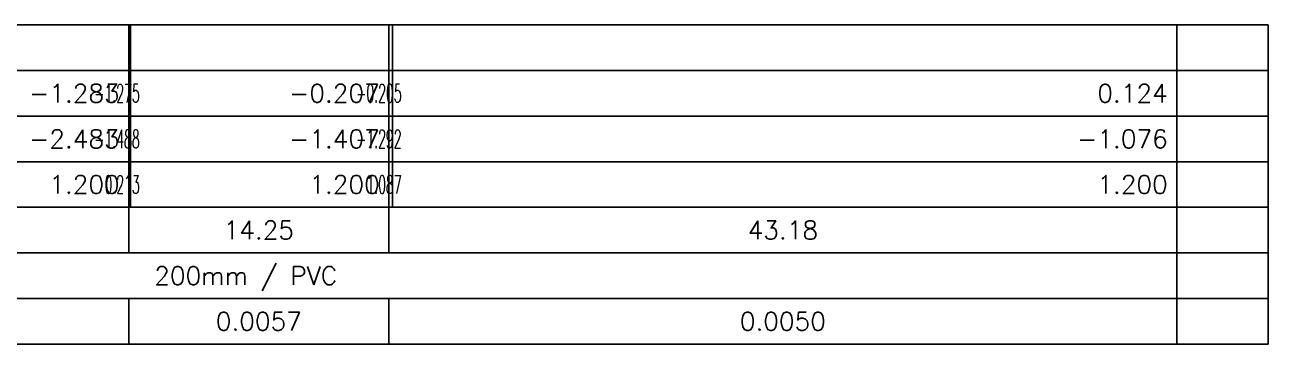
# Model space of a CAD drawing. Extents: x -44 to 14114764, y -20 to 289527804.
# Drawn here: x 359106.3 to 359174.4, y 7353562.6 to 7353580.1 of the extents above; entities that cross this region are included whole.
import ezdxf
from ezdxf.enums import TextEntityAlignment as Align

# ---------------------------------------------------------------- set-up
doc = ezdxf.new("R2010")
doc.units = 0
doc.layers.add('PS_PERFIL_COTA_LIN', color=7, linetype='Continuous')
doc.layers.add('PS_PERFIL_COTA_TXT', color=5, linetype='Continuous')
doc.styles.add('ROMANS', font='ROMANS.shx', dxfattribs={"height": 2})

msp = doc.modelspace()

# ---------------------------------------------------------------- linework, layer by layer
at = {"layer": 'PS_PERFIL_COTA_LIN', "linetype": 'Continuous'}
for points in [[(359067.4, 7353580.119), (359067.4, 7353577.619), (359112.015, 7353577.619), (359112.015, 7353580.119)], [(359112.015, 7353580.119), (359112.015, 7353577.619), (359112.115, 7353577.619), (359112.115, 7353580.119)], [(359112.115, 7353580.119), (359112.115, 7353577.619), (359126.265, 7353577.619), (359126.265, 7353580.119)], [(359126.265, 7353580.119), (359126.265, 7353577.619), (359126.465, 7353577.619), (359126.465, 7353580.119)], [(359126.465, 7353580.119), (359126.465, 7353577.619), (359169.449, 7353577.619), (359169.449, 7353580.119)], [(359174.449, 7353580.119), (359174.449, 7353577.619), (359169.449, 7353577.619), (359169.449, 7353580.119)], [(359067.4, 7353577.619), (359067.4, 7353575.119), (359112.015, 7353575.119), (359112.015, 7353577.619)], [(359112.015, 7353577.619), (359112.015, 7353575.119), (359112.115, 7353575.119), (359112.115, 7353577.619)], [(359112.115, 7353577.619), (359112.115, 7353575.119), (359126.265, 7353575.119), (359126.265, 7353577.619)], [(359126.265, 7353577.619), (359126.265, 7353575.119), (359126.465, 7353575.119), (359126.465, 7353577.619)], [(359126.465, 7353577.619), (359126.465, 7353575.119), (359169.449, 7353575.119), (359169.449, 7353577.619)], [(359174.449, 7353577.619), (359174.449, 7353575.119), (359169.449, 7353575.119), (359169.449, 7353577.619)], [(359067.4, 7353575.119), (359067.4, 7353572.619), (359112.015, 7353572.619), (359112.015, 7353575.119)], [(359112.015, 7353575.119), (359112.015, 7353572.619), (359112.115, 7353572.619), (359112.115, 7353575.119)], [(359112.115, 7353575.119), (359112.115, 7353572.619), (359126.265, 7353572.619), (359126.265, 7353575.119)], [(359126.265, 7353575.119), (359126.265, 7353572.619), (359126.465, 7353572.619), (359126.465, 7353575.119)], [(359126.465, 7353575.119), (359126.465, 7353572.619), (359169.449, 7353572.619), (359169.449, 7353575.119)], [(359174.449, 7353575.119), (359174.449, 7353572.619), (359169.449, 7353572.619), (359169.449, 7353575.119)], [(359067.4, 7353572.619), (359067.4, 7353570.119), (359112.015, 7353570.119), (359112.015, 7353572.619)], [(359112.015, 7353572.619), (359112.015, 7353570.119), (359112.115, 7353570.119), (359112.115, 7353572.619)], [(359112.115, 7353572.619), (359112.115, 7353570.119), (359126.265, 7353570.119), (359126.265, 7353572.619)], [(359126.265, 7353572.619), (359126.265, 7353570.119), (359126.465, 7353570.119), (359126.465, 7353572.619)], [(359126.465, 7353572.619), (359126.465, 7353570.119), (359169.449, 7353570.119), (359169.449, 7353572.619)], [(359174.449, 7353572.619), (359174.449, 7353570.119), (359169.449, 7353570.119), (359169.449, 7353572.619)], [(359067.4, 7353570.119), (359067.4, 7353567.619), (359112.015, 7353567.619), (359112.015, 7353570.119)], [(359112.015, 7353570.119), (359112.015, 7353567.619), (359126.265, 7353567.619), (359126.265, 7353570.119)], [(359126.265, 7353570.119), (359126.265, 7353567.619), (359169.449, 7353567.619), (359169.449, 7353570.119)], [(359174.449, 7353570.119), (359174.449, 7353567.619), (359169.449, 7353567.619), (359169.449, 7353570.119)], [(359067.4, 7353567.619), (359067.4, 7353565.119), (359169.449, 7353565.119), (359169.449, 7353567.619)], [(359174.449, 7353567.619), (359174.449, 7353565.119), (359169.449, 7353565.119), (359169.449, 7353567.619)], [(359067.4, 7353565.119), (359067.4, 7353562.619), (359112.015, 7353562.619), (359112.015, 7353565.119)], [(359112.015, 7353565.119), (359112.015, 7353562.619), (359126.265, 7353562.619), (359126.265, 7353565.119)], [(359126.265, 7353565.119), (359126.265, 7353562.619), (359169.449, 7353562.619), (359169.449, 7353565.119)], [(359174.449, 7353565.119), (359174.449, 7353562.619), (359169.449, 7353562.619), (359169.449, 7353565.119)]]:
    msp.add_lwpolyline(points, close=True, dxfattribs=at)
for points in [[(359067.4, 7353570.119), (359112.015, 7353570.119)], [(359112.115, 7353570.119), (359126.265, 7353570.119)], [(359126.465, 7353570.119), (359169.449, 7353570.119)], [(359067.4, 7353567.619), (359112.015, 7353567.619)], [(359067.4, 7353567.619), (359112.015, 7353567.619)], [(359112.015, 7353567.619), (359112.115, 7353567.619)], [(359112.115, 7353567.619), (359126.265, 7353567.619)], [(359112.115, 7353567.619), (359126.265, 7353567.619)], [(359126.465, 7353567.619), (359169.449, 7353567.619)], [(359126.465, 7353567.619), (359169.449, 7353567.619)], [(359067.4, 7353565.119), (359112.015, 7353565.119)], [(359067.4, 7353565.119), (359112.015, 7353565.119)], [(359112.015, 7353565.119), (359112.115, 7353565.119)], [(359112.115, 7353565.119), (359126.265, 7353565.119)], [(359112.115, 7353565.119), (359126.265, 7353565.119)], [(359126.465, 7353565.119), (359169.449, 7353565.119)], [(359126.465, 7353565.119), (359169.449, 7353565.119)], [(359067.4, 7353562.619), (359112.015, 7353562.619)], [(359112.115, 7353562.619), (359126.265, 7353562.619)], [(359126.465, 7353562.619), (359169.449, 7353562.619)]]:
    msp.add_lwpolyline(points, dxfattribs=at)

# ---------------------------------------------------------------- texts
at = {"layer": 'PS_PERFIL_COTA_TXT', "style": 'ROMANS'}
for s, p in [('-1.283', (359111.515, 7353576.369)), ('-0.207', (359125.765, 7353576.369)), ('0.124', (359168.949, 7353576.369)), ('-2.483', (359111.515, 7353573.869)), ('-1.407', (359125.765, 7353573.869)), ('-1.076', (359168.949, 7353573.869)), ('1.200', (359111.515, 7353571.369)), ('1.200', (359125.765, 7353571.369)), ('1.200', (359168.949, 7353571.369))]:
    msp.add_text(s, height=1, dxfattribs=at).set_placement(p, align=Align.MIDDLE_RIGHT)
at = {"layer": 'PS_PERFIL_COTA_TXT', "style": 'ROMANS', "width": 0.5}
for s, p in [('-1.275', (359112.615, 7353576.369)), ('-0.205', (359126.965, 7353576.369)), ('-1.488', (359112.615, 7353573.869)), ('-1.292', (359126.965, 7353573.869)), ('0.213', (359112.615, 7353571.369)), ('1.087', (359126.965, 7353571.369))]:
    msp.add_text(s, height=1, dxfattribs=at).set_placement(p, align=Align.MIDDLE_RIGHT)
at = {"layer": 'PS_PERFIL_COTA_TXT', "style": 'ROMANS'}
for s, p in [('14.25', (359119.14, 7353568.869)), ('43.18', (359147.857, 7353568.869)), ('200mm / PVC', (359118.425, 7353566.369)), ('0.0057', (359119.14, 7353563.869)), ('0.0050', (359147.857, 7353563.869))]:
    msp.add_text(s, height=1, dxfattribs=at).set_placement(p, align=Align.MIDDLE_CENTER)

doc.saveas('drawing.dxf')
